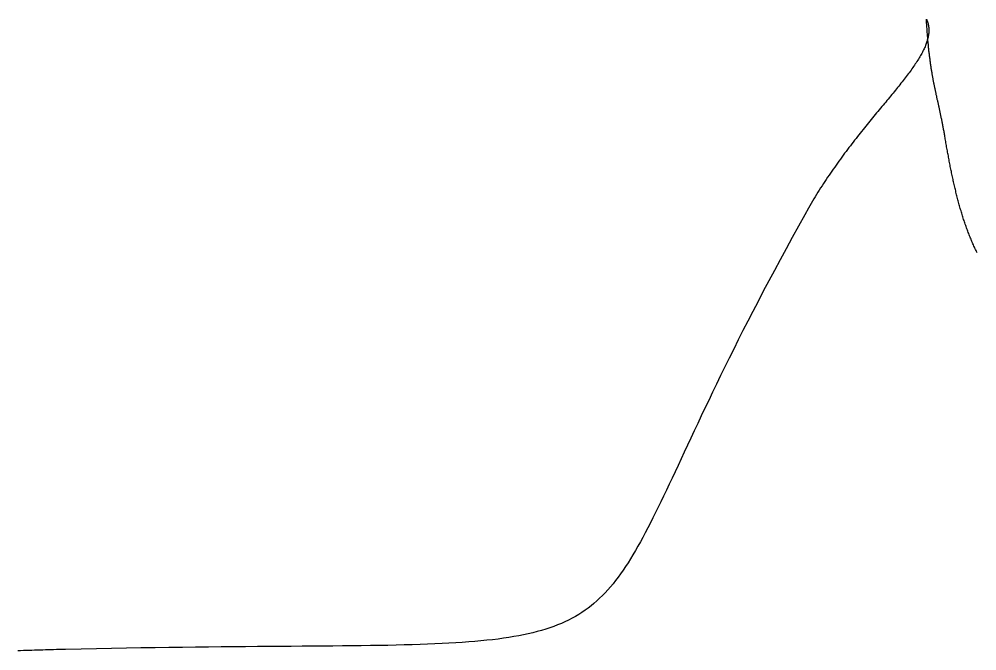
# Model space of a CAD drawing. Extents: x -41.2 to 15.8, y -4.2 to 22.
# Drawn here: x -26.953 to -23.893, y 4.931 to 6.948 of the extents above; entities that cross this region are included whole.
import ezdxf

# ---------------------------------------------------------------- set-up
doc = ezdxf.new("R2010")
doc.units = 0
doc.header["$MEASUREMENT"] = 0
doc.layers.add('LAYER_1', color=7, linetype='CONTINUOUS')

msp = doc.modelspace()

# ---------------------------------------------------------------- linework, layer by layer
at = {"layer": 'LAYER_1', "color": 7}
msp.add_polyline3d([(-23.8926, 6.20212, 0), (-23.8943, 6.20561, 0), (-23.896, 6.20911, 0), (-23.8977, 6.21262, 0), (-23.8994, 6.21615, 0), (-23.901, 6.21969, 0), (-23.9026, 6.22324, 0), (-23.9042, 6.22681, 0), (-23.9058, 6.23039, 0), (-23.9074, 6.23399, 0), (-23.909, 6.23759, 0), (-23.9105, 6.24122, 0), (-23.912, 6.24485, 0), (-23.9135, 6.2485, 0), (-23.915, 6.25216, 0), (-23.9165, 6.25583, 0), (-23.9179, 6.25952, 0), (-23.9194, 6.26321, 0), (-23.9208, 6.26692, 0), (-23.9222, 6.27065, 0), (-23.9236, 6.27438, 0), (-23.925, 6.27813, 0), (-23.9263, 6.28188, 0), (-23.9277, 6.28565, 0), (-23.929, 6.28943, 0), (-23.9303, 6.29322, 0), (-23.9316, 6.29703, 0), (-23.9329, 6.30084, 0), (-23.9342, 6.30466, 0), (-23.9355, 6.3085, 0), (-23.9367, 6.31234, 0), (-23.938, 6.3162, 0), (-23.9392, 6.32007, 0), (-23.9404, 6.32394, 0), (-23.9416, 6.32783, 0), (-23.9428, 6.33173, 0), (-23.9439, 6.33563, 0), (-23.9451, 6.33955, 0), (-23.9462, 6.34347, 0), (-23.9474, 6.34741, 0), (-23.9485, 6.35135, 0), (-23.9496, 6.35531, 0), (-23.9507, 6.35927, 0), (-23.9518, 6.36324, 0), (-23.9528, 6.36722, 0), (-23.9539, 6.37121, 0), (-23.9549, 6.3752, 0), (-23.956, 6.37921, 0), (-23.957, 6.38322, 0), (-23.958, 6.38724, 0), (-23.959, 6.39127, 0), (-23.96, 6.39531, 0), (-23.961, 6.39935, 0), (-23.962, 6.4034, 0), (-23.963, 6.40746, 0), (-23.9639, 6.41152, 0), (-23.9649, 6.4156, 0), (-23.9658, 6.41968, 0), (-23.9667, 6.42376, 0), (-23.9676, 6.42786, 0), (-23.9686, 6.43196, 0), (-23.9695, 6.43606, 0), (-23.9704, 6.44017, 0), (-23.9712, 6.44429, 0), (-23.9721, 6.44842, 0), (-23.973, 6.45255, 0), (-23.9739, 6.45668, 0), (-23.9747, 6.46082, 0), (-23.9756, 6.46497, 0), (-23.9764, 6.46912, 0), (-23.9772, 6.47328, 0), (-23.9781, 6.47744, 0), (-23.9789, 6.48161, 0), (-23.9797, 6.48578, 0), (-23.9805, 6.48996, 0), (-23.9813, 6.49414, 0), (-23.9821, 6.49832, 0), (-23.9829, 6.50251, 0), (-23.9837, 6.5067, 0), (-23.9844, 6.5109, 0), (-23.9852, 6.5151, 0), (-23.986, 6.5193, 0), (-23.9868, 6.52351, 0), (-23.9875, 6.52772, 0), (-23.9883, 6.53194, 0), (-23.989, 6.53616, 0), (-23.9898, 6.54038, 0), (-23.9905, 6.5446, 0), (-23.9912, 6.54883, 0), (-23.992, 6.55305, 0), (-23.9927, 6.55729, 0), (-23.9934, 6.56152, 0), (-23.9941, 6.56575, 0), (-23.9947, 6.56923, 0), (-23.9953, 6.57259, 0), (-23.9959, 6.57591, 0), (-23.9965, 6.5792, 0), (-23.9971, 6.58245, 0), (-23.9976, 6.58567, 0), (-23.9982, 6.58885, 0), (-23.9988, 6.592, 0), (-23.9994, 6.59511, 0), (-23.9999, 6.59819, 0), (-24.0005, 6.60124, 0), (-24.0011, 6.60426, 0), (-24.0017, 6.60726, 0), (-24.0022, 6.61022, 0), (-24.0028, 6.61315, 0), (-24.0034, 6.61605, 0), (-24.004, 6.61893, 0), (-24.0045, 6.62179, 0), (-24.0051, 6.62461, 0), (-24.0057, 6.62741, 0), (-24.0063, 6.63019, 0), (-24.0068, 6.63295, 0), (-24.0074, 6.63568, 0), (-24.008, 6.63839, 0), (-24.0085, 6.64108, 0), (-24.0091, 6.64375, 0), (-24.0097, 6.6464, 0), (-24.0102, 6.64904, 0), (-24.0108, 6.65165, 0), (-24.0113, 6.65425, 0), (-24.0119, 6.65683, 0), (-24.0125, 6.65939, 0), (-24.013, 6.66195, 0), (-24.0136, 6.66448, 0), (-24.0141, 6.66701, 0), (-24.0147, 6.66952, 0), (-24.0152, 6.67202, 0), (-24.0158, 6.67451, 0), (-24.0163, 6.67698, 0), (-24.0169, 6.67945, 0), (-24.0174, 6.68191, 0), (-24.018, 6.68437, 0), (-24.0185, 6.68681, 0), (-24.0191, 6.68925, 0), (-24.0196, 6.69168, 0), (-24.0201, 6.69411, 0), (-24.0207, 6.69654, 0), (-24.0212, 6.69896, 0), (-24.0217, 6.70137, 0), (-24.0223, 6.70379, 0), (-24.0228, 6.70621, 0), (-24.0233, 6.70862, 0), (-24.0238, 6.71104, 0), (-24.0243, 6.71345, 0), (-24.0249, 6.71587, 0), (-24.0254, 6.71829, 0), (-24.0259, 6.72072, 0), (-24.0264, 6.72315, 0), (-24.0269, 6.72558, 0), (-24.0274, 6.72802, 0), (-24.0279, 6.73047, 0), (-24.0284, 6.73292, 0), (-24.0289, 6.73538, 0), (-24.0294, 6.73785, 0), (-24.0299, 6.74033, 0), (-24.0304, 6.74282, 0), (-24.0309, 6.74532, 0), (-24.0314, 6.74784, 0), (-24.0319, 6.75036, 0), (-24.0324, 6.7529, 0), (-24.0328, 6.75545, 0), (-24.0333, 6.75802, 0), (-24.0338, 6.7606, 0), (-24.0343, 6.7632, 0), (-24.0347, 6.76582, 0), (-24.0352, 6.76846, 0), (-24.0357, 6.77111, 0), (-24.0361, 6.77378, 0), (-24.0366, 6.77648, 0), (-24.037, 6.77919, 0), (-24.0375, 6.78193, 0), (-24.0379, 6.78468, 0), (-24.0384, 6.78747, 0), (-24.0388, 6.79027, 0), (-24.0393, 6.7931, 0), (-24.0397, 6.79596, 0), (-24.0401, 6.79884, 0), (-24.0406, 6.80175, 0), (-24.041, 6.80469, 0), (-24.0414, 6.80765, 0), (-24.0418, 6.81065, 0), (-24.0422, 6.81367, 0), (-24.0426, 6.81673, 0), (-24.043, 6.81981, 0), (-24.0434, 6.82293, 0), (-24.0438, 6.82609, 0), (-24.0442, 6.82927, 0), (-24.0446, 6.83249, 0), (-24.045, 6.83575, 0), (-24.0454, 6.83904, 0), (-24.0458, 6.84237, 0), (-24.0462, 6.84574, 0), (-24.0465, 6.84914, 0), (-24.0469, 6.85259, 0), (-24.0473, 6.85607, 0), (-24.0476, 6.8596, 0), (-24.048, 6.86317, 0), (-24.0483, 6.86677, 0), (-24.0487, 6.87043, 0), (-24.049, 6.87412, 0), (-24.0494, 6.87786, 0), (-24.0497, 6.88165, 0), (-24.05, 6.88548, 0), (-24.0504, 6.88936, 0), (-24.0507, 6.89328, 0), (-24.051, 6.89726, 0), (-24.0513, 6.90128, 0), (-24.0516, 6.90535, 0), (-24.0519, 6.90948, 0), (-24.0522, 6.91365, 0), (-24.0525, 6.91788, 0), (-24.0528, 6.92216, 0), (-24.0531, 6.92649, 0), (-24.0534, 6.93088, 0), (-24.0537, 6.93532, 0), (-24.054, 6.93982, 0), (-24.0542, 6.94438, 0), (-24.0542, 6.94763, 0), (-24.053, 6.94478, 0), (-24.0519, 6.94191, 0), (-24.0508, 6.93902, 0), (-24.0499, 6.93611, 0), (-24.0492, 6.93318, 0), (-24.0485, 6.93023, 0), (-24.0479, 6.92726, 0), (-24.0475, 6.92428, 0), (-24.0471, 6.92127, 0), (-24.0469, 6.91824, 0), (-24.0467, 6.91518, 0), (-24.0467, 6.91211, 0), (-24.0467, 6.90902, 0), (-24.0469, 6.9059, 0), (-24.0471, 6.90276, 0), (-24.0475, 6.8996, 0), (-24.0479, 6.89642, 0), (-24.0485, 6.89321, 0), (-24.0491, 6.88998, 0), (-24.0499, 6.88673, 0), (-24.0507, 6.88345, 0), (-24.0516, 6.88015, 0), (-24.0526, 6.87682, 0), (-24.0537, 6.87347, 0), (-24.0549, 6.8701, 0), (-24.0561, 6.8667, 0), (-24.0575, 6.86327, 0), (-24.0589, 6.85982, 0), (-24.0605, 6.85634, 0), (-24.0621, 6.85283, 0), (-24.0638, 6.8493, 0), (-24.0655, 6.84575, 0), (-24.0674, 6.84216, 0), (-24.0693, 6.83855, 0), (-24.0713, 6.83491, 0), (-24.0734, 6.83124, 0), (-24.0755, 6.82754, 0), (-24.0777, 6.82382, 0), (-24.08, 6.82006, 0), (-24.0824, 6.81628, 0), (-24.0848, 6.81247, 0), (-24.0873, 6.80863, 0), (-24.0899, 6.80475, 0), (-24.0925, 6.80085, 0), (-24.0952, 6.79692, 0), (-24.098, 6.79295, 0), (-24.1008, 6.78896, 0), (-24.1037, 6.78493, 0), (-24.1066, 6.78088, 0), (-24.1096, 6.77679, 0), (-24.1127, 6.77267, 0), (-24.1158, 6.76851, 0), (-24.119, 6.76433, 0), (-24.1223, 6.76011, 0), (-24.1255, 6.75585, 0), (-24.1289, 6.75157, 0), (-24.1323, 6.74725, 0), (-24.1357, 6.74289, 0), (-24.1392, 6.7385, 0), (-24.1428, 6.73408, 0), (-24.1464, 6.72962, 0), (-24.15, 6.72513, 0), (-24.1537, 6.7206, 0), (-24.1574, 6.71604, 0), (-24.1612, 6.71144, 0), (-24.165, 6.7068, 0), (-24.1688, 6.70213, 0), (-24.1727, 6.69742, 0), (-24.1766, 6.69267, 0), (-24.1806, 6.68788, 0), (-24.1846, 6.68306, 0), (-24.1886, 6.6782, 0), (-24.1927, 6.6733, 0), (-24.1968, 6.66837, 0), (-24.2009, 6.66339, 0), (-24.2051, 6.65837, 0), (-24.2093, 6.65332, 0), (-24.2135, 6.64823, 0), (-24.2177, 6.64309, 0), (-24.222, 6.63792, 0), (-24.2263, 6.63271, 0), (-24.2306, 6.62745, 0), (-24.235, 6.62215, 0), (-24.2393, 6.61682, 0), (-24.2437, 6.61144, 0), (-24.2481, 6.60602, 0), (-24.2525, 6.60056, 0), (-24.257, 6.59505, 0), (-24.2614, 6.5895, 0), (-24.2659, 6.58391, 0), (-24.2704, 6.57828, 0), (-24.2749, 6.5726, 0), (-24.2794, 6.56688, 0), (-24.2839, 6.56111, 0), (-24.2884, 6.55531, 0), (-24.2929, 6.54945, 0), (-24.2975, 6.54355, 0), (-24.302, 6.53761, 0), (-24.3066, 6.53162, 0), (-24.3111, 6.52558, 0), (-24.3157, 6.5195, 0), (-24.3202, 6.51338, 0), (-24.3248, 6.5072, 0), (-24.3293, 6.50098, 0), (-24.3339, 6.49471, 0), (-24.3384, 6.4884, 0), (-24.343, 6.48204, 0), (-24.3475, 6.47563, 0), (-24.352, 6.46917, 0), (-24.3566, 6.46266, 0), (-24.3611, 6.45611, 0), (-24.3656, 6.4495, 0), (-24.3701, 6.44285, 0), (-24.3745, 6.43614, 0), (-24.379, 6.42939, 0), (-24.3835, 6.42259, 0), (-24.3879, 6.41573, 0), (-24.3923, 6.40883, 0), (-24.3967, 6.40187, 0), (-24.4011, 6.39487, 0), (-24.4054, 6.38781, 0), (-24.4098, 6.3807, 0), (-24.4141, 6.37354, 0), (-24.4184, 6.36632, 0), (-24.4227, 6.35905, 0), (-24.4269, 6.35173, 0), (-24.4311, 6.34436, 0), (-24.4429, 6.32346, 0), (-24.4635, 6.28655, 0), (-24.4835, 6.25032, 0), (-24.503, 6.21474, 0), (-24.5219, 6.17983, 0), (-24.5403, 6.14556, 0), (-24.5582, 6.11194, 0), (-24.5756, 6.07896, 0), (-24.5925, 6.04661, 0), (-24.609, 6.01488, 0), (-24.625, 5.98378, 0), (-24.6405, 5.95329, 0), (-24.6556, 5.9234, 0), (-24.6702, 5.89412, 0), (-24.6845, 5.86543, 0), (-24.6983, 5.83734, 0), (-24.7118, 5.80982, 0), (-24.7249, 5.78288, 0), (-24.7376, 5.75652, 0), (-24.75, 5.73071, 0), (-24.762, 5.70547, 0), (-24.7738, 5.68077, 0), (-24.7852, 5.65663, 0), (-24.7963, 5.63302, 0), (-24.8071, 5.60995, 0), (-24.8177, 5.5874, 0), (-24.828, 5.56537, 0), (-24.8381, 5.54386, 0), (-24.8479, 5.52286, 0), (-24.8575, 5.50236, 0), (-24.8669, 5.48236, 0), (-24.8762, 5.46285, 0), (-24.8852, 5.44382, 0), (-24.8941, 5.42528, 0), (-24.9028, 5.4072, 0), (-24.9113, 5.38959, 0), (-24.9198, 5.37243, 0), (-24.9281, 5.35574, 0), (-24.9363, 5.33949, 0), (-24.9444, 5.32368, 0), (-24.9525, 5.3083, 0), (-24.9604, 5.29335, 0), (-24.9684, 5.27883, 0), (-24.9762, 5.26472, 0), (-24.9841, 5.25103, 0), (-24.9919, 5.23773, 0), (-24.9998, 5.22484, 0), (-25.0076, 5.21234, 0), (-25.0155, 5.20022, 0), (-25.0234, 5.18848, 0), (-25.0314, 5.17712, 0), (-25.0394, 5.16612, 0), (-25.0475, 5.15548, 0), (-25.0557, 5.1452, 0), (-25.064, 5.13527, 0), (-25.0724, 5.12567, 0), (-25.0809, 5.11642, 0), (-25.0896, 5.1075, 0), (-25.0984, 5.0989, 0), (-25.1074, 5.09061, 0), (-25.1165, 5.08264, 0), (-25.1259, 5.07498, 0), (-25.1354, 5.06761, 0), (-25.1452, 5.06054, 0), (-25.1552, 5.05375, 0), (-25.1654, 5.04725, 0), (-25.1759, 5.04102, 0), (-25.1867, 5.03505, 0), (-25.1977, 5.02936, 0), (-25.2091, 5.02391, 0), (-25.2207, 5.01872, 0), (-25.2326, 5.01377, 0), (-25.2449, 5.00906, 0), (-25.2576, 5.00458, 0), (-25.2705, 5.00032, 0), (-25.2839, 4.99629, 0), (-25.2976, 4.99246, 0), (-25.3118, 4.98885, 0), (-25.3263, 4.98543, 0), (-25.3413, 4.98221, 0), (-25.3567, 4.97918, 0), (-25.3725, 4.97633, 0), (-25.3888, 4.97365, 0), (-25.4056, 4.97115, 0), (-25.4228, 4.96881, 0), (-25.4406, 4.96662, 0), (-25.4588, 4.96459, 0), (-25.4776, 4.96271, 0), (-25.497, 4.96096, 0), (-25.5168, 4.95934, 0), (-25.5373, 4.95786, 0), (-25.5583, 4.95649, 0), (-25.5799, 4.95524, 0), (-25.602, 4.95409, 0), (-25.6248, 4.95305, 0), (-25.6483, 4.9521, 0), (-25.6723, 4.95124, 0), (-25.6971, 4.95047, 0), (-25.7225, 4.94977, 0), (-25.7485, 4.94915, 0), (-25.7753, 4.94859, 0), (-25.8027, 4.94809, 0), (-25.8309, 4.94764, 0), (-25.8598, 4.94724, 0), (-25.8894, 4.94688, 0), (-25.9198, 4.94655, 0), (-25.951, 4.94625, 0), (-25.9829, 4.94598, 0), (-26.0156, 4.94571, 0), (-26.0491, 4.94546, 0), (-26.0835, 4.94521, 0), (-26.1187, 4.94496, 0), (-26.1547, 4.9447, 0), (-26.1916, 4.94443, 0), (-26.2293, 4.94413, 0), (-26.2679, 4.94381, 0), (-26.3075, 4.94345, 0), (-26.3479, 4.94305, 0), (-26.3892, 4.94261, 0), (-26.4315, 4.94212, 0), (-26.4747, 4.94156, 0), (-26.5189, 4.94095, 0), (-26.5641, 4.94026, 0), (-26.6102, 4.93949, 0), (-26.6574, 4.93865, 0), (-26.7055, 4.93771, 0), (-26.7547, 4.93668, 0), (-26.8049, 4.93554, 0), (-26.8254, 4.93506, 0), (-26.834, 4.93484, 0), (-26.8427, 4.93462, 0), (-26.8513, 4.93439, 0), (-26.86, 4.93415, 0), (-26.8688, 4.9339, 0), (-26.8775, 4.93365, 0), (-26.8863, 4.93338, 0), (-26.8951, 4.93312, 0), (-26.9039, 4.93284, 0), (-26.9128, 4.93256, 0), (-26.9216, 4.93227, 0), (-26.9305, 4.93198, 0), (-26.9394, 4.93168, 0), (-26.9483, 4.93137, 0), (-26.9573, 4.93106, 0)], dxfattribs=at)

doc.saveas('drawing.dxf')
